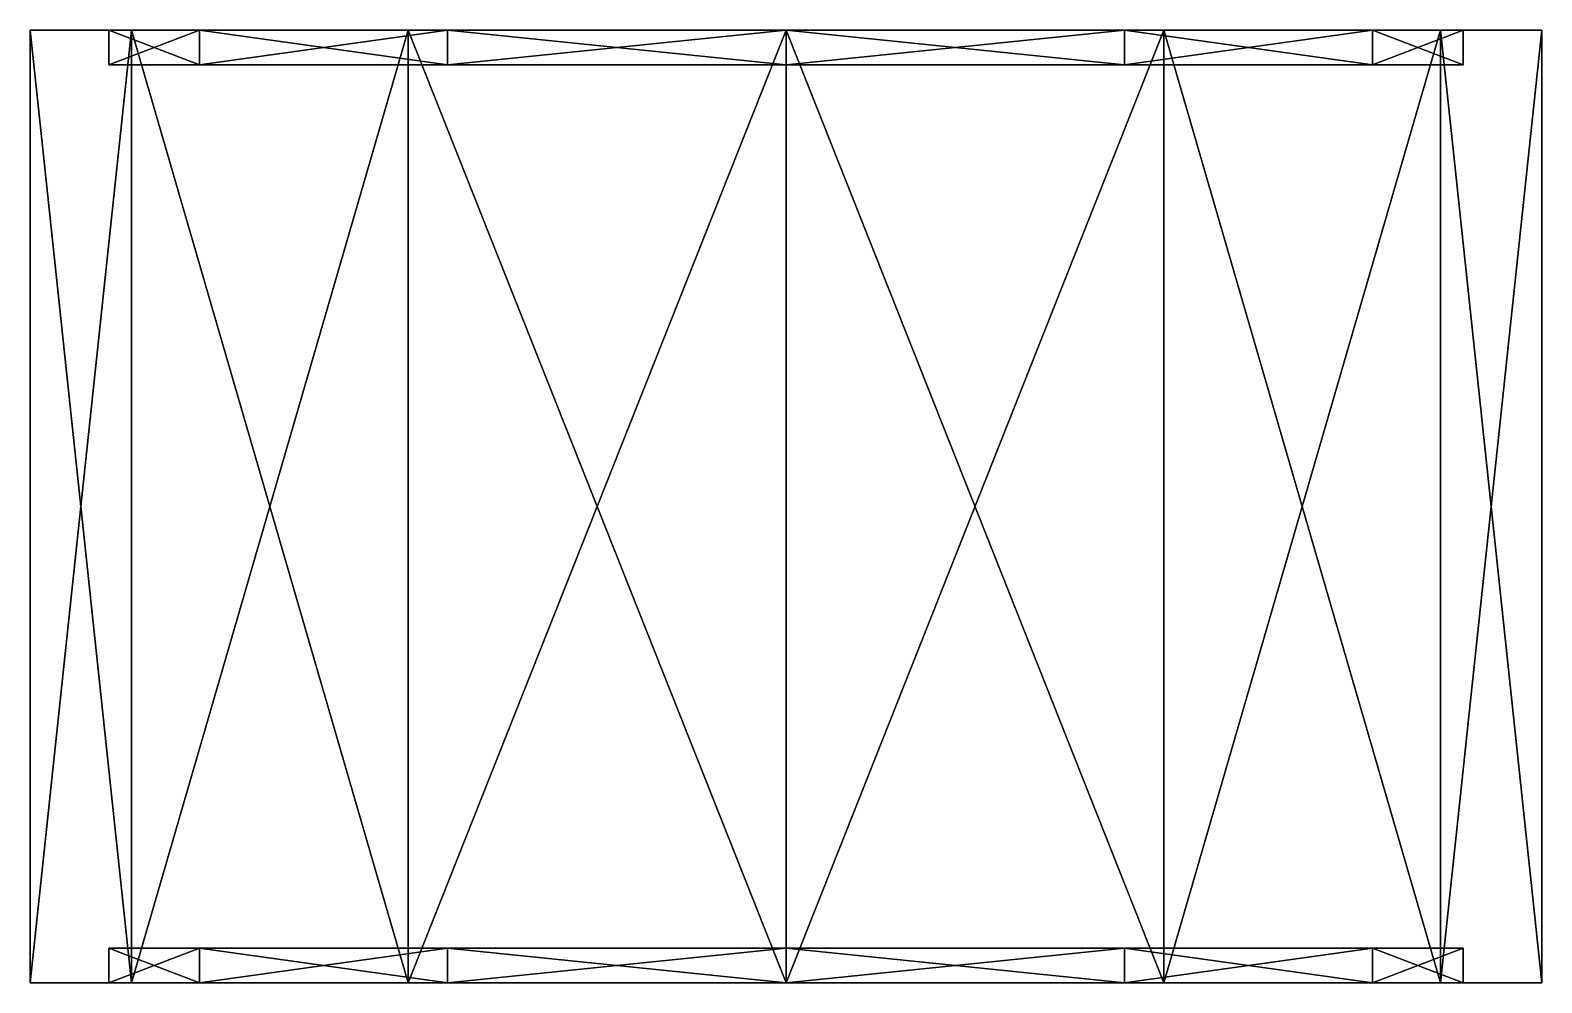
# Model space of a CAD drawing. Extents: x -59 to 59, y 0 to 74.
import ezdxf

# ---------------------------------------------------------------- set-up
doc = ezdxf.new("R2010")
doc.units = 0
doc.layers.add('asianSushi01', color=250, linetype='CONTINUOUS')

msp = doc.modelspace()

# ---------------------------------------------------------------- meshes
at = {"layer": 'asianSushi01'}
mesh = msp.add_polyface(dxfattribs=at)
corners = [(11.619512, 71.353786, 20.125586), (20.125586, 71.353786, 11.619512), (58.735228, 0), (58.735228, 74.033386), (50.8662, 0, -29.367614), (50.8662, 74.033386, -29.367614), (29.367614, 0, -50.8662), (29.367614, 74.033386, -50.8662), (0, 0, -58.735228), (0, 74.033386, -58.735228), (-29.367614, 0, -50.8662), (-29.367614, 74.033386, -50.8662), (-50.8662, 0, -29.367614), (-50.8662, 74.033386, -29.367614), (-58.735228, 0), (-58.735228, 74.033386), (-50.8662, 0, 29.367614), (-50.8662, 74.033386, 29.367614), (-29.367614, 0, 50.8662), (-29.367614, 74.033386, 50.8662), (0, 0, 58.735228), (0, 74.033386, 58.735228), (29.367614, 0, 50.8662), (29.367614, 74.033386, 50.8662), (50.8662, 0, 29.367614), (50.8662, 74.033386, 29.367614), (52.619541, 0), (45.56986, 0, -26.309771), (26.309771, 0, -45.56986), (0, 0, -52.619541), (-26.309771, 0, -45.56986), (-45.56986, 0, -26.309771), (-52.619541, 0), (-45.56986, 0, 26.309771), (-26.309771, 0, 45.56986), (0, 0, 52.619541), (26.309771, 0, 45.56986), (45.56986, 0, 26.309771), (52.619541, 74.033386), (45.56986, 74.033386, -26.309771), (26.309771, 74.033386, -45.56986), (0, 74.033386, -52.619541), (-26.309771, 74.033386, -45.56986), (-45.56986, 74.033386, -26.309771), (-52.619541, 74.033386), (-45.56986, 74.033386, 26.309771), (-26.309771, 74.033386, 45.56986), (0, 74.033386, 52.619541), (26.309771, 74.033386, 45.56986), (45.56986, 74.033386, 26.309771), (52.619541, 2.6796), (45.56986, 2.6796, -26.309771), (26.309771, 2.6796, -45.56986), (0, 2.6796, -52.619541), (-26.309771, 2.6796, -45.56986), (-45.56986, 2.6796, -26.309771), (-52.619541, 2.6796), (-45.56986, 2.6796, 26.309771), (-26.309771, 2.6796, 45.56986), (0, 2.6796, 52.619541), (26.309771, 2.6796, 45.56986), (45.56986, 2.6796, 26.309771), (52.619541, 71.353786), (45.56986, 71.353786, -26.309771), (26.309771, 71.353786, -45.56986), (0, 71.353786, -52.619541), (-26.309771, 71.353786, -45.56986), (-45.56986, 71.353786, -26.309771), (-52.619541, 71.353786), (-45.56986, 71.353786, 26.309771), (-26.309771, 71.353786, 45.56986), (0, 71.353786, 52.619541), (26.309771, 71.353786, 45.56986), (45.56986, 71.353786, 26.309771), (23.239024, 2.6796), (20.125586, 2.6796, -11.619512), (11.619512, 2.6796, -20.125586), (0, 2.6796, -23.239024), (-11.619512, 2.6796, -20.125586), (-20.125586, 2.6796, -11.619512), (-23.239024, 2.6796), (-20.125586, 2.6796, 11.619512), (-11.619512, 2.6796, 20.125586), (0, 2.6796, 23.239024), (11.619512, 2.6796, 20.125586), (20.125586, 2.6796, 11.619512), (23.239024, 71.353786), (20.125586, 71.353786, -11.619512), (11.619512, 71.353786, -20.125586), (0, 71.353786, -23.239024), (-11.619512, 71.353786, -20.125586), (-20.125586, 71.353786, -11.619512), (-23.239024, 71.353786), (-20.125586, 71.353786, 11.619512), (-11.619512, 71.353786, 20.125586), (0, 71.353786, 23.239024)]
mesh.append_faces([[corners[k] for k in face] for face in [(85, 74, 78), (2, 3, 5), (87, 86, 90), (85, 83, 84), (4, 5, 7), (74, 75, 77), (75, 76, 77), (6, 7, 9), (78, 79, 81), (79, 80, 81), (8, 9, 11), (81, 82, 83), (90, 86, 1), (10, 11, 13), (1, 0, 95), (95, 94, 93), (12, 13, 15), (90, 95, 93), (93, 92, 91), (14, 15, 17), (89, 88, 87), (64, 88, 89), (16, 17, 19), (65, 89, 90), (66, 90, 91), (18, 19, 21), (67, 91, 92), (68, 92, 93), (20, 21, 23), (69, 93, 94), (70, 94, 95), (22, 23, 25), (71, 95, 0), (72, 0, 1), (24, 25, 3), (73, 1, 86), (4, 27, 26), (6, 28, 27), (8, 29, 28), (10, 30, 29), (12, 31, 30), (14, 32, 31), (16, 33, 32), (18, 34, 33), (20, 35, 34), (22, 36, 35), (24, 37, 36), (2, 26, 37), (3, 38, 39), (5, 39, 40), (7, 40, 41), (9, 41, 42), (11, 42, 43), (13, 43, 44), (15, 44, 45), (17, 45, 46), (19, 46, 47), (21, 47, 48), (23, 48, 49), (25, 49, 38), (27, 51, 50), (28, 52, 51), (29, 53, 52), (30, 54, 53), (31, 55, 54), (32, 56, 55), (33, 57, 56), (34, 58, 57), (35, 59, 58), (36, 60, 59), (37, 61, 60), (26, 50, 61), (38, 62, 63), (39, 63, 64), (40, 64, 65), (41, 65, 66), (42, 66, 67), (43, 67, 68), (44, 68, 69), (45, 69, 70), (46, 70, 71), (47, 71, 72), (48, 72, 73), (49, 73, 62), (51, 75, 74), (52, 76, 75), (53, 77, 76), (54, 78, 77), (55, 79, 78), (56, 80, 79), (57, 81, 80), (58, 82, 81), (59, 83, 82), (60, 84, 83), (61, 85, 84), (50, 74, 85), (62, 86, 87), (63, 87, 88), (85, 78, 83), (2, 5, 4), (87, 90, 89), (4, 7, 6), (74, 77, 78), (6, 9, 8), (78, 81, 83), (8, 11, 10), (90, 1, 95), (10, 13, 12), (12, 15, 14), (90, 93, 91), (14, 17, 16), (64, 89, 65), (16, 19, 18), (65, 90, 66), (66, 91, 67), (18, 21, 20), (67, 92, 68), (68, 93, 69), (20, 23, 22), (69, 94, 70), (70, 95, 71), (22, 25, 24), (71, 0, 72), (72, 1, 73), (24, 3, 2), (73, 86, 62), (4, 26, 2), (6, 27, 4), (8, 28, 6), (10, 29, 8), (12, 30, 10), (14, 31, 12), (16, 32, 14), (18, 33, 16), (20, 34, 18), (22, 35, 20), (24, 36, 22), (2, 37, 24), (3, 39, 5), (5, 40, 7), (7, 41, 9), (9, 42, 11), (11, 43, 13), (13, 44, 15), (15, 45, 17), (17, 46, 19), (19, 47, 21), (21, 48, 23), (23, 49, 25), (25, 38, 3), (27, 50, 26), (28, 51, 27), (29, 52, 28), (30, 53, 29), (31, 54, 30), (32, 55, 31), (33, 56, 32), (34, 57, 33), (35, 58, 34), (36, 59, 35), (37, 60, 36), (26, 61, 37), (38, 63, 39), (39, 64, 40), (40, 65, 41), (41, 66, 42), (42, 67, 43), (43, 68, 44), (44, 69, 45), (45, 70, 46), (46, 71, 47), (47, 72, 48), (48, 73, 49), (49, 62, 38), (51, 74, 50), (52, 75, 51), (53, 76, 52), (54, 77, 53), (55, 78, 54), (56, 79, 55), (57, 80, 56), (58, 81, 57), (59, 82, 58), (60, 83, 59), (61, 84, 60), (50, 85, 61), (62, 87, 63), (63, 88, 64)]])

doc.saveas('drawing.dxf')
